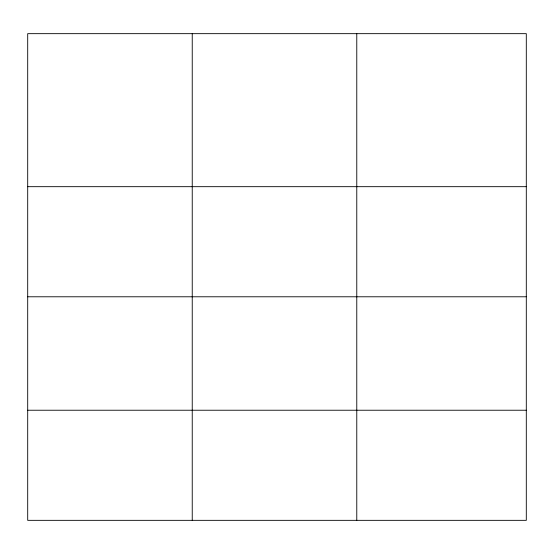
<?xml version="1.0" encoding="UTF-8"?>
<svg xmlns="http://www.w3.org/2000/svg" width="554" height="554" viewBox="0 0 554 554"><rect width="100%" height="100%" fill="white"/><g stroke="black" fill="none" stroke-linecap="round" stroke-linejoin="round"><path stroke-width="0.83" d="M526.3 296.785L526.3 33.662L27.7 33.662L27.7 520.338L526.3 520.338L526.3 296.785L27.7 296.785M27.7 186.677L526.3 186.677M27.7 410.23L526.3 410.23M356.776 33.662L356.776 520.338M192.238 33.662L192.238 520.338"/></g></svg>
